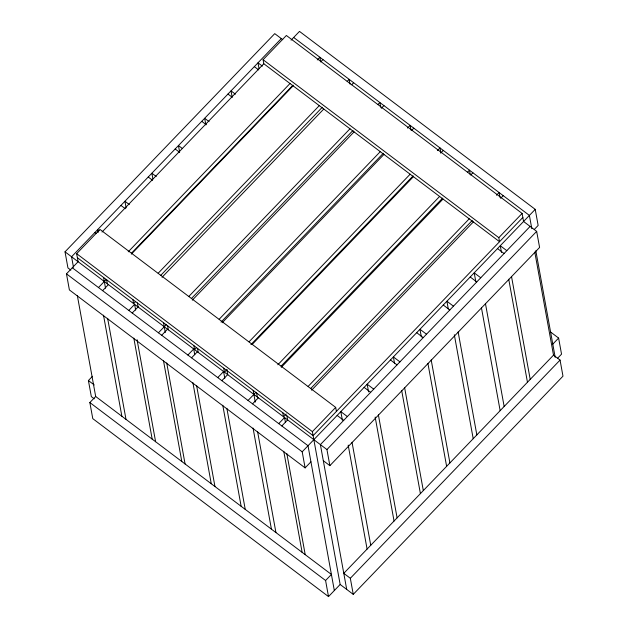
<?xml version="1.0" encoding="UTF-8"?>
<svg xmlns="http://www.w3.org/2000/svg" width="628" height="628" viewBox="0 0 628 628"><rect width="100%" height="100%" fill="white"/><g stroke="black" fill="none" stroke-linecap="round" stroke-linejoin="round"><path stroke-width="0.94" d="M70.854 270.111L67.942 267.921L65.022 251.828L274.742 33.637L282.749 39.674M281.289 38.575L71.568 256.774L73.46 267.183M310.939 461.823L305.114 467.884L69.386 289.924L66.466 273.839L78.115 261.711L76.655 253.673L99.954 229.424L335.682 407.384L336.412 411.411M263.077 59.723L498.805 237.682L499.535 241.701L263.807 63.742L263.077 59.723L286.376 35.474L522.111 213.434L523.571 221.48L536.665 231.371L539.593 247.456L329.865 465.646L323.318 460.709M102.042 232.03L263.807 63.742M291.078 40.153L299.493 31.4L535.221 209.359L538.149 225.452L534.263 229.487M128.238 251.804L290.003 83.516M98.478 287.546L106.344 279.366M131.456 253.241L292.993 85.188M317.273 59.927L319.856 57.234L320.72 61.968M131.331 254.144L293.095 85.848M321.01 61.591L322.949 59.566M102.599 290.662L108.424 284.594M158.201 273.211L319.283 105.622M135.624 301.479L133.591 303.599L132.861 299.572M160.744 275.354L322.274 107.294M347.206 81.365L349.144 79.34L350 84.073M128.795 310.428L134.62 304.368L135.672 310.154M162.024 277.317L323.789 109.021M132.218 313.019L138.05 306.959M351.704 84.764L353.643 82.739M94.247 398.827L91.335 396.629L88.407 380.544L92.481 376.305M188.895 296.377L349.977 128.795M76.655 253.673L312.383 431.632L340.156 584.48L328.507 596.6L92.779 418.64L89.851 402.548L95.684 396.488L77.315 295.419M158.413 332.793L166.326 324.652M191.438 298.52L352.975 130.467M377.899 104.531L379.838 102.513L380.701 107.247M192.309 300.176L354.074 131.888M161.686 335.266L167.511 329.205M381.337 108.299L383.928 105.606M219.18 319.244L380.262 151.662M187.882 355.04L193.707 348.98L194.758 354.757M196.603 347.512L194.57 349.631L193.84 345.612M221.04 322.093L383.253 153.326M407.533 128.073L410.123 125.38L410.979 130.106M222.186 322.729L383.944 154.441M191.564 357.819L197.388 351.759M411.866 130.177L413.805 128.159M249.057 341.797L410.139 174.215M217.751 377.593L223.584 371.533L224.808 378.276M227.163 369.358L224.447 372.184L223.717 368.165M250.917 344.646L413.13 175.879M437.41 150.626L440 147.933L440.856 152.667M252.33 344.27L413.412 176.688M221.849 380.678L227.674 374.618M440.683 153.099L443.274 150.406M277.843 364.75L439.608 196.454M248.036 400.452L255.949 392.312M281.061 366.187L442.599 198.126M467.522 172.198L469.461 170.172L470.325 174.906M281.273 367.333L443.03 199.045M470.953 174.78L472.892 172.763M252.542 403.851L258.367 397.791M308.144 386.401L469.226 218.819M286.25 413.962L283.534 416.788L282.804 412.769M310.679 388.544L472.217 220.491M496.497 195.23L499.087 192.537L499.943 197.271M278.73 423.625L284.555 417.565L285.434 422.377M311.582 390.224L473.347 221.927M281.823 425.965L287.648 419.897L286.918 415.877M500.618 198.338L503.201 195.646M312.383 431.632L335.682 407.384M498.805 237.682L522.111 213.434M522.841 217.461L313.113 435.651L77.385 257.692M305.114 467.884L302.194 451.799L535.221 209.359M530.118 226.425L320.39 444.616L346.711 589.425M329.865 465.646L326.937 449.562L536.665 231.371M328.507 596.6L325.587 580.508L331.411 574.447L95.684 396.488M552.789 344.136L558.614 338.076L550.811 332.181M553.511 355.142L343.783 573.333L350.33 578.278L353.258 594.363L562.978 376.172L560.058 360.079L553.511 355.142L534.789 252.142M557.656 358.203L561.534 354.161L558.614 338.076M350.33 578.278L560.058 360.079M293.669 37.46L529.396 215.42L531.806 228.671M262.355 66.121L257.99 62.824L259.019 68.499M506.812 250.666L500.265 245.721L501.489 252.464M497.517 248.586L504.064 253.531M254.324 66.639L258.689 69.928M480.758 277.772L474.211 272.835L475.789 281.501M235.39 94.176L231.026 90.879L232.054 96.555M227.972 94.051L232.336 97.348M470.207 276.995L476.754 281.941M209.038 121.589L204.673 118.292L205.874 124.917M453.455 306.181L446.9 301.244L448.306 308.945M201.753 121.33L206.125 124.619M443.266 305.027L449.813 309.973M182.089 148.318L178.454 145.57L179.655 152.196M426.506 334.214L419.959 329.276L421.357 336.977M175.173 148.977L179.545 152.274M416.686 332.683L423.233 337.629M156.239 176.515L151.874 173.226L152.902 178.901M399.926 361.869L393.379 356.924L394.604 363.667M148.232 177.01L152.596 180.307M390.467 359.954L397.014 364.899M129.297 204.547L124.933 201.25L126.134 207.876M373.715 389.14L367.168 384.203L368.565 391.903M364.114 387.374L370.661 392.319M120.921 205.419L125.286 208.716M347.363 416.56L340.816 411.615L342.386 420.281M99.075 230.766L97.623 229.667L98.141 232.501M94.867 232.525L96.327 233.624M337.15 415.43L343.697 420.375M65.022 251.828L326.937 449.562M72.291 267.771L308.018 445.731L334.332 590.54M66.466 273.839L302.194 451.799M88.407 380.544L94.231 384.94M340.156 584.48L353.258 594.363M89.851 402.548L325.587 580.508M535.817 250.76L555.199 357.387M511.49 276.383L530.205 379.383M508.735 279.248L527.457 382.248M485.436 303.489L504.151 406.489M481.425 307.657L500.147 410.657M458.126 331.898L476.84 434.898M454.311 334.724L473.206 438.689M431.185 359.93L449.899 462.93M427.904 363.345L446.626 466.345M404.605 387.586L423.319 490.586M401.692 390.616L420.407 493.616M378.386 414.857L397.1 517.857M375.159 417.07L394.054 521.028M352.033 442.277L370.748 545.277M348.195 445.126L367.09 549.092M286.847 453.604L305.216 554.673M283.754 451.265L302.123 552.342M256.609 392.995L257.339 397.014M253.178 390.404L255.266 402.101M257.566 431.491L275.935 532.568M253.06 428.092L271.429 529.168M226.991 370.63L227.721 374.657M226.873 408.326L245.242 509.394M222.775 405.233L241.144 506.309M197.522 348.391L198.252 352.41M196.588 385.459L214.957 486.535M192.898 382.68L211.267 483.756M167.645 325.838L168.375 329.857M163.555 322.745L165.29 332.51M166.71 362.906L185.079 463.982M163.437 360.433L181.806 461.509M137.359 302.971L138.097 306.998M137.069 339.701L155.611 441.735M133.819 338.076L152.188 439.145M106.666 279.798L107.396 283.825M103.573 277.466L105.535 288.228M107.623 318.302L125.993 419.371M103.502 315.185L121.871 416.262"/></g></svg>
